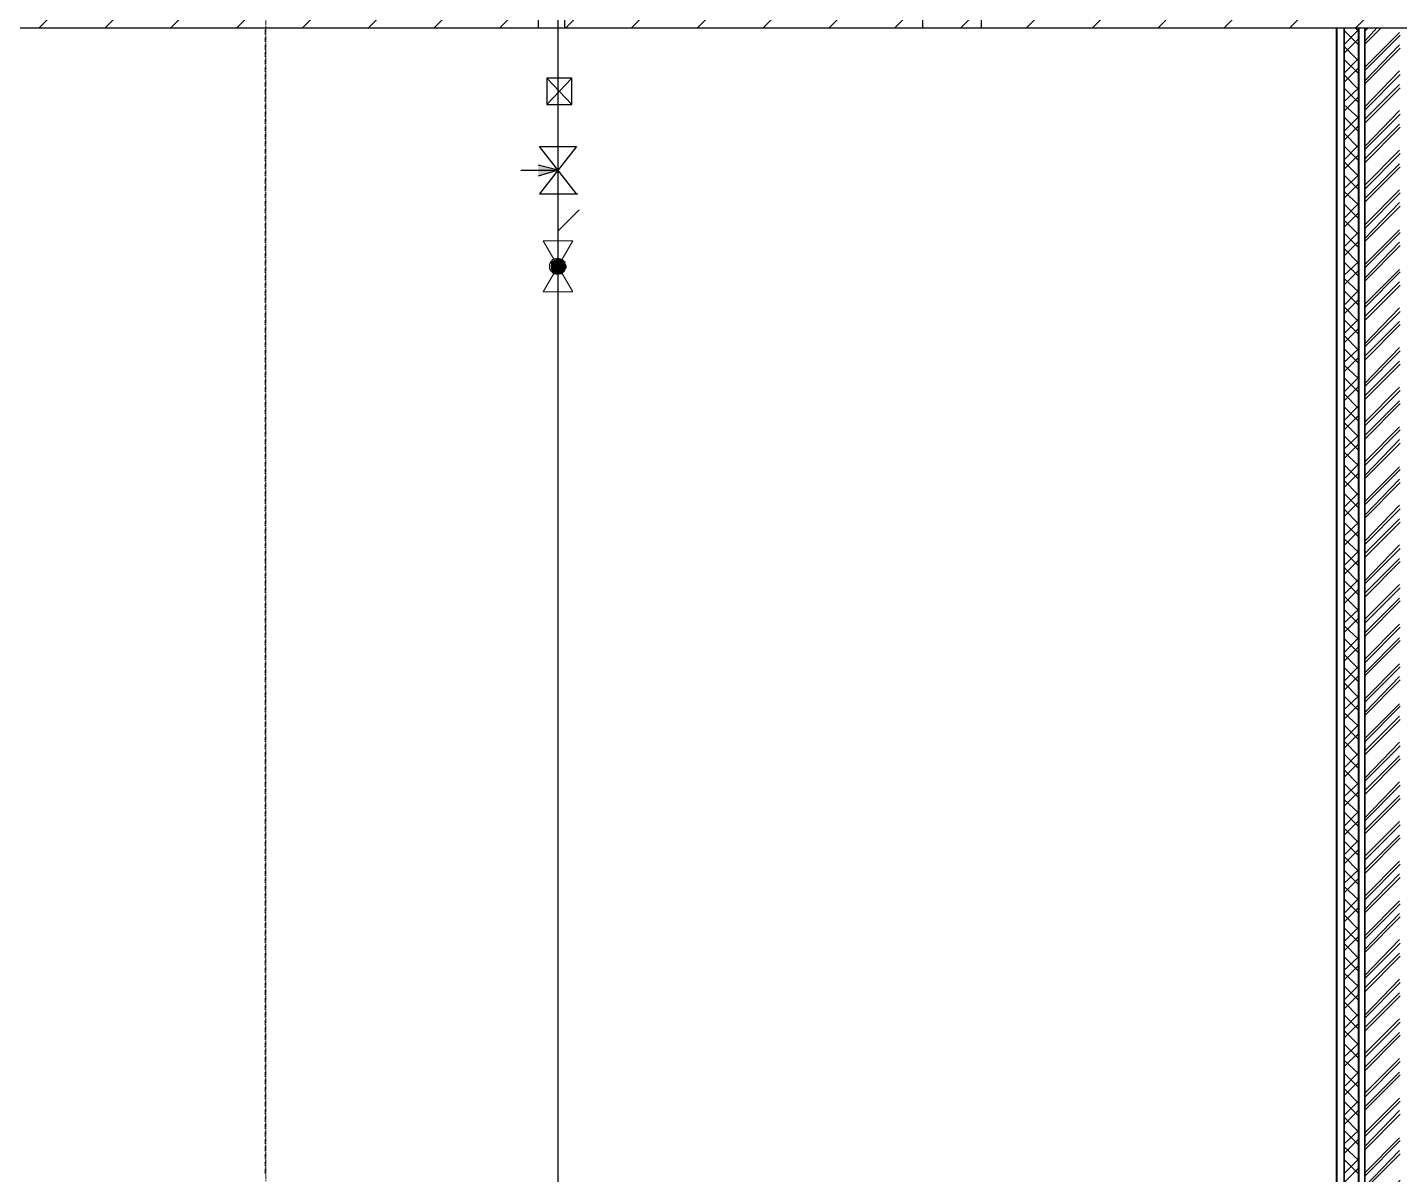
# Model space of a CAD drawing. Header units: millimetres. Extents: x -10178924 to 11692288, y -947381 to 58396.
# Drawn here: x 763445 to 768125, y -784865 to -780951 of the extents above; entities that cross this region are included whole.
import ezdxf

# ---------------------------------------------------------------- set-up
doc = ezdxf.new("R2010")
doc.units = ezdxf.units.MM
doc.linetypes.add('осевая', pattern=[50.8, 31.75, -6.35, 6.35, -6.35])
for name, color, linetype in [('_надписи_вода', 7, 'Continuous'), ('PDF _В1_Арматура', 7, 'Continuous'), ('PDF _ВК_Арматура', 3, 'Continuous'), ('PDF _ВК_В1', 5, 'Continuous'), ('PDF _Отделка СТЕН', 6, 'Continuous')]:
    doc.layers.add(name, color=color, linetype=linetype)
for name, color, linetype, lineweight in [('PDF _0', 7, 'Continuous', 9), ('Отделка СТЕН', 6, 'Continuous', 13), ('Перегородки', 162, 'Continuous', 9), ('перегородки нов.', 112, 'Continuous', 30), ('Перегородки_ГКЛ', 20, 'Continuous', 9), ('Размеры осевые', 153, 'Continuous', 9), ('Стены.1', 7, 'Continuous', 25), ('ШТРИХОВКА', 252, 'Continuous', 15)]:
    doc.layers.add(name, color=color, linetype=linetype, lineweight=lineweight)
for name, color, linetype, true_color in [('PDF _Перегородки', 7, 'Continuous', 0x0037dd), ('PDF _Перегородки_ГКЛ', 20, 'Continuous', 0xff3f00), ('PDF _Размеры осевые', 7, 'Continuous', 0x5d6970)]:
    doc.layers.add(name, color=color, linetype=linetype, true_color=true_color)

# ---------------------------------------------------------------- blocks, each defined once
blk = doc.blocks.new('A$C5282721b')
at = {"layer": 'Отделка СТЕН', "true_color": 0x000000, "transparency": 33554687}
h = blk.add_hatch(dxfattribs=at)
h.set_pattern_fill('ANSI37', color=18, scale=22, angle=-90)
h.set_pattern_definition([(315, (-17446.33, 108538.816), (49.39141, 49.39141), []), (45, (-17446.33, 108538.816), (-49.39141, 49.39141), [])])
h.paths.add_polyline_path([(45629.391, -161.943), (45579.391, -161.943), (45579.391, -11596.906), (45629.391, -11596.906)])
at = {"layer": 'Перегородки', "lineweight": 20, "true_color": 0x000000, "transparency": 33554687}
h = blk.add_hatch(dxfattribs=at)
h.set_pattern_fill('ANSI32', color=18, scale=10)
h.set_pattern_definition([(45, (-4577.43, 241515.3), (-67.35192, 67.35192), []), (45, (-4532.53, 241515.3), (-67.35192, 67.35192), [])])
h.paths.add_polyline_path([(45649.391, -161.943), (45649.391, -5470.839), (45649.391, -11596.906), (45769.391, -11596.906), (45769.391, -5905.801), (45769.391, -5905.801), (45769.391, -161.943)])
at = {"layer": 'ШТРИХОВКА', "ltscale": 100, "true_color": 0x000000, "transparency": 33554687}
h = blk.add_hatch(dxfattribs=at)
h.set_pattern_fill('ANSI31', color=18, scale=50)
h.set_pattern_definition([(45, (-79853.01, 26279.86), (-112.2532, 112.2532), [])])
h.paths.add_polyline_path([(54269.391, -3939.953), (54269.391, 398.057), (51072.983, 398.057), (51081.553, -161.943), (53709.571, -162.311), (53709.571, -3940.43)])
h.paths.add_polyline_path([(30340.503, -4591.943), (29940.503, -4591.943), (29940.683, -5161.423), (30340.683, -5161.423)])
h.paths.add_polyline_path([(29940.503, -3521.943), (30340.503, -3521.908), (30340.683, -162.311), (50990.793, -161.943), (51100, -161.943), (51100, 398.057), (29940.503, 398.057)])
at = {"layer": '_надписи_вода', "color": 18, "lineweight": 30, "true_color": 0x000000, "transparency": 33554687}
for p, q in [((42829.505, -161.943), (42829.505, 148.057)), ((42919.505, -161.943), (42919.505, 148.057))]:
    blk.add_line(p, q, dxfattribs=at)
at = {"layer": 'Перегородки', "color": 18, "lineweight": 25, "true_color": 0x000000, "transparency": 33554687}
for p, q in [((45629.391, -11596.906), (45629.391, -161.943)), ((45649.391, -11596.906), (45649.391, -161.943))]:
    blk.add_line(p, q, dxfattribs=at)
at = {"layer": 'перегородки нов.', "color": 18, "ltscale": 100, "true_color": 0x000000, "transparency": 33554687}
for p, q in [((44140.503, -161.943), (44140.503, 398.057)), ((44340.503, -161.943), (44340.503, 398.057))]:
    blk.add_line(p, q, dxfattribs=at)
at = {"layer": 'Перегородки_ГКЛ', "color": 18, "true_color": 0x000000, "transparency": 33554687}
for points in [[(45554.391, -11596.906), (45554.391, -161.943), (45554.391, -161.943)], [(45579.391, -11596.906), (45579.391, -161.943), (45579.391, -161.943)], [(45629.391, -3754.582), (45629.391, -161.943), (45629.391, -161.943)]]:
    blk.add_lwpolyline(points, dxfattribs=at)
at = {"layer": 'Размеры осевые', "color": 251, "linetype": 'осевая', "ltscale": 0.5, "transparency": 33554687}
blk.add_line((41900, -19000), (41900, 1500), dxfattribs=at)
at = {"layer": 'Стены.1', "color": 18, "linetype": 'Continuous', "true_color": 0x000000, "transparency": 33554687, "flags": 128}
for points in [[(86.923, -161.943), (53709.391, -161.943)], [(31262.952, -161.943), (47875.244, -161.943)]]:
    blk.add_lwpolyline(points, dxfattribs=at)

msp = doc.modelspace()

# ---------------------------------------------------------------- linework, layer by layer
at = {"layer": 'PDF _0', "lineweight": 25}
msp.add_lwpolyline([(765217.1, -781213.8), (765301.8, -781213.8), (765301.8, -781124.9), (765217.1, -781124.9)], close=True, dxfattribs=at)
for points in [[(765217.1, -781124.9), (765301.8, -781213.8)], [(765301.8, -781124.9), (765217.1, -781213.8)]]:
    msp.add_lwpolyline(points, dxfattribs=at)
at = {"layer": 'PDF _В1_Арматура', "lineweight": 0}
for points in [[(765306, -781853), (765204.4, -781679.4), (765306, -781679.4)], [(765306, -781853), (765204.4, -781853), (765306, -781679.5)], [(765229.8, -781755.6), (765234.1, -781751.4), (765229.8, -781755.6)], [(765246.8, -781772.6), (765255.2, -781768.3), (765246.8, -781772.6)], [(765272.2, -781755.6), (765280.6, -781751.4), (765272.2, -781755.6)]]:
    msp.add_lwpolyline(points, dxfattribs=at)
msp.add_circle((765253.1, -781766.2), 27.5, dxfattribs=at)
at = {"layer": 'PDF _В1_Арматура', "transparency": 33554559}
for points in [[(765242.5, -781743), (765267.9, -781743), (765238.3, -781747.2)], [(765267.9, -781743), (765238.3, -781747.2), (765272.2, -781747.2)], [(765246.8, -781743), (765263.7, -781743), (765242.5, -781743)], [(765263.7, -781743), (765242.5, -781743), (765267.9, -781743)], [(765251, -781738.7), (765259.5, -781738.7), (765246.8, -781743)], [(765259.5, -781738.7), (765246.8, -781743), (765263.7, -781743)], [(765255.2, -781738.7), (765251, -781738.7), (765259.5, -781738.7)], [(765234.1, -781751.4), (765229.8, -781755.6), (765238.3, -781755.6)], [(765229.8, -781755.6), (765238.3, -781755.6), (765229.8, -781764.1)], [(765238.3, -781755.6), (765229.8, -781764.1), (765246.8, -781764.1)], [(765229.8, -781764.1), (765246.8, -781764.1), (765229.8, -781768.3)], [(765246.8, -781764.1), (765229.8, -781768.3), (765255.2, -781768.3)], [(765229.8, -781768.3), (765255.2, -781768.3), (765229.8, -781772.6)], [(765255.2, -781768.3), (765229.8, -781772.6), (765246.8, -781772.6)], [(765229.8, -781772.6), (765246.8, -781772.6), (765229.8, -781776.8)], [(765246.8, -781772.6), (765229.8, -781776.8), (765238.3, -781776.8)], [(765238.3, -781776.8), (765229.8, -781776.8), (765234.1, -781781)], [(765238.3, -781747.2), (765272.2, -781747.2), (765234.1, -781747.2)], [(765272.2, -781747.2), (765234.1, -781747.2), (765276.4, -781747.2)], [(765234.1, -781747.2), (765276.4, -781747.2), (765234.1, -781751.4)], [(765276.4, -781747.2), (765234.1, -781751.4), (765280.6, -781751.4)], [(765234.1, -781751.4), (765280.6, -781751.4), (765246.8, -781764.1)], [(765238.3, -781776.8), (765272.2, -781776.8), (765234.1, -781781)], [(765272.2, -781776.8), (765234.1, -781781), (765280.6, -781781)], [(765234.1, -781781.1), (765280.6, -781781.1), (765234.1, -781785.3)], [(765280.6, -781781.1), (765234.1, -781785.3), (765276.4, -781785.3)], [(765234.1, -781785.3), (765276.4, -781785.3), (765238.3, -781789.5)], [(765246.8, -781772.6), (765263.7, -781772.6), (765238.3, -781776.8)], [(765263.7, -781772.6), (765238.3, -781776.8), (765272.2, -781776.8)], [(765276.4, -781785.3), (765238.3, -781789.5), (765272.2, -781789.5)], [(765238.3, -781789.5), (765272.2, -781789.5), (765242.5, -781793.8)], [(765272.2, -781789.5), (765242.5, -781793.8), (765267.9, -781793.8)], [(765280.6, -781751.4), (765246.8, -781764.1), (765263.7, -781764.1)], [(765255.2, -781768.3), (765263.7, -781764.1), (765246.8, -781764.1)], [(765255.2, -781768.3), (765246.8, -781772.6), (765263.7, -781772.6)], [(765255.2, -781768.3), (765255.2, -781768.3), (765263.7, -781764.1)], [(765263.7, -781764.1), (765284.9, -781764.1), (765255.2, -781768.3)], [(765284.9, -781764.1), (765255.2, -781768.3), (765284.9, -781768.3)], [(765255.2, -781768.3), (765284.9, -781768.3), (765263.7, -781772.6)], [(765272.2, -781755.6), (765280.6, -781755.6), (765263.7, -781764.1)], [(765280.6, -781755.6), (765263.7, -781764.1), (765284.9, -781764.1)], [(765284.9, -781768.3), (765263.7, -781772.6), (765284.9, -781772.6)], [(765263.7, -781772.6), (765284.9, -781772.6), (765272.2, -781776.8)], [(765280.6, -781751.4), (765272.2, -781755.6), (765280.6, -781755.6)], [(765284.9, -781772.6), (765272.2, -781776.8), (765280.6, -781776.8)], [(765272.2, -781776.8), (765280.6, -781776.8), (765280.6, -781781)], [(765242.5, -781793.7), (765267.9, -781793.7), (765246.8, -781793.7)], [(765267.9, -781793.7), (765246.8, -781793.7), (765263.7, -781793.7)], [(765246.8, -781793.7), (765263.7, -781793.7), (765251, -781793.7)], [(765263.7, -781793.7), (765251, -781793.7), (765259.5, -781793.7)], [(765251, -781793.7), (765259.5, -781793.7), (765255.2, -781793.7)]]:
    msp.add_solid(points, dxfattribs=at)
at = {"layer": 'PDF _ВК_Арматура', "lineweight": 25}
msp.add_lwpolyline([(765318.7, -781518.6), (765191.7, -781357.7), (765318.7, -781357.7), (765191.7, -781518.6)], close=True, dxfattribs=at)
for points in [[(765128.2, -781438.1), (765255.2, -781438.1), (765187.5, -781459.3)], [(765255.2, -781438.1), (765187.5, -781421.2)], [(765191.7, -781518.6), (765322.9, -781518.6)], [(765255.2, -781679.4), (765255.2, -781518.6)], [(765255.2, -781645.6), (765327.2, -781573.6)]]:
    msp.add_lwpolyline(points, dxfattribs=at)
at = {"layer": 'PDF _ВК_Арматура', "transparency": 33554559}
for points in [[(765255.2, -781438.1), (765187.5, -781438.1), (765187.5, -781421.2)], [(765187.5, -781459.3), (765255.2, -781438.1), (765187.5, -781438.1)]]:
    msp.add_solid(points, dxfattribs=at)
at = {"layer": 'PDF _ВК_В1', "lineweight": 30}
msp.add_lwpolyline([(765255.2, -785802.7), (765255.2, -780617.1)], dxfattribs=at)
at = {"layer": 'PDF _Отделка СТЕН', "lineweight": 13}
for points in [[(767934.9, -781010.6), (767985.7, -780959.8)], [(767973, -780951.3), (767985.7, -780964)], [(767934.9, -781014.8), (767985.7, -781065.6)], [(767934.9, -781108), (767985.7, -781057.2)], [(767934.9, -781112.2), (767985.7, -781163)], [(767934.9, -781205.3), (767985.7, -781158.7)], [(767934.9, -781213.8), (767985.7, -781260.3)], [(767934.9, -781306.9), (767985.7, -781256.1)], [(767934.9, -781311.1), (767985.7, -781361.9)], [(767934.9, -781404.3), (767985.7, -781353.5)], [(767934.9, -781408.5), (767985.7, -781459.3)], [(767934.9, -781501.6), (767985.7, -781455.1)], [(767934.9, -781510.1), (767985.7, -781556.7)], [(767934.9, -781603.3), (767985.7, -781552.5)], [(767934.9, -781607.5), (767985.7, -781658.3)], [(767934.9, -781700.6), (767985.7, -781649.8)], [(767934.9, -781704.9), (767985.7, -781755.6)], [(767934.9, -781798), (767985.7, -781751.4)], [(767934.9, -781806.5), (767985.7, -781853)], [(767934.9, -781899.6), (767985.7, -781848.8)], [(767934.9, -781903.8), (767985.7, -781954.6)], [(767934.9, -781997), (767985.7, -781946.2)], [(767934.9, -782001.2), (767985.7, -782052)], [(767934.9, -782094.3), (767985.7, -782047.8)], [(767934.9, -782102.8), (767985.7, -782149.4)], [(767934.9, -782195.9), (767985.7, -782145.1)], [(767934.9, -782200.2), (767985.7, -782251)], [(767934.9, -782293.3), (767985.7, -782242.5)], [(767934.9, -782297.5), (767985.7, -782348.3)], [(767934.9, -782390.7), (767985.7, -782344.1)], [(767934.9, -782399.1), (767985.7, -782445.7)], [(767934.9, -782492.3), (767985.7, -782441.5)], [(767934.9, -782496.5), (767985.7, -782547.3)], [(767934.9, -782589.6), (767985.7, -782538.8)], [(767934.9, -782593.9), (767985.7, -782644.7)], [(767934.9, -782687), (767985.7, -782640.4)], [(767934.9, -782695.5), (767985.7, -782742)], [(767934.9, -782788.6), (767985.7, -782737.8)], [(767934.9, -782792.8), (767985.7, -782843.6)], [(767934.9, -782886), (767985.7, -782835.2)], [(767934.9, -782890.2), (767985.7, -782941)], [(767934.9, -782983.3), (767985.7, -782936.8)], [(767934.9, -782991.8), (767985.7, -783038.4)], [(767934.9, -783084.9), (767985.7, -783034.1)], [(767934.9, -783089.2), (767985.7, -783140)], [(767934.9, -783182.3), (767985.7, -783131.5)], [(767934.9, -783186.5), (767985.7, -783237.3)], [(767934.9, -783279.7), (767985.7, -783233.1)], [(767934.9, -783288.1), (767985.7, -783334.7)], [(767934.9, -783381.3), (767985.7, -783330.5)], [(767934.9, -783385.5), (767985.7, -783436.3)], [(767934.9, -783478.6), (767985.7, -783427.8)], [(767934.9, -783482.9), (767985.7, -783533.7)], [(767934.9, -783576), (767985.7, -783529.4)], [(767934.9, -783584.5), (767985.7, -783631)], [(767934.9, -783677.6), (767985.7, -783626.8)], [(767934.9, -783681.8), (767985.7, -783732.6)], [(767934.9, -783775), (767985.7, -783724.2)], [(767934.9, -783779.2), (767985.7, -783830)], [(767934.9, -783872.3), (767985.7, -783825.8)], [(767934.9, -783880.8), (767985.7, -783927.4)], [(767934.9, -783973.9), (767985.7, -783923.1)], [(767934.9, -783978.2), (767985.7, -784029)], [(767934.9, -784071.3), (767985.7, -784020.5)], [(767934.9, -784075.5), (767985.7, -784126.3)], [(767934.9, -784168.7), (767985.7, -784122.1)], [(767934.9, -784177.1), (767985.7, -784223.7)], [(767934.9, -784270.3), (767985.7, -784219.5)], [(767934.9, -784274.5), (767985.7, -784325.3)], [(767934.9, -784367.6), (767985.7, -784316.8)], [(767934.9, -784371.9), (767985.7, -784422.7)], [(767934.9, -784465), (767985.7, -784418.4)], [(767934.9, -784473.5), (767985.7, -784520)], [(767934.9, -784566.6), (767985.7, -784515.8)], [(767934.9, -784570.8), (767985.7, -784621.6)], [(767934.9, -784664), (767985.7, -784613.2)], [(767934.9, -784668.2), (767985.7, -784719)], [(767934.9, -784761.3), (767985.7, -784714.8)], [(767934.9, -784769.8), (767985.7, -784816.4)], [(767934.9, -784862.9), (767985.7, -784812.1)]]:
    msp.add_lwpolyline(points, dxfattribs=at)
at = {"layer": 'PDF _Перегородки', "color": 5, "lineweight": 25}
for points in [[(767985.7, -792385.6), (767985.7, -780951.8)], [(768006.9, -792385.6), (768006.9, -780951.8)]]:
    msp.add_lwpolyline(points, dxfattribs=at)
at = {"layer": 'PDF _Перегородки', "color": 5, "lineweight": 20}
for points in [[(768006.9, -780997.9), (768049.2, -780951.3)], [(768006.9, -781086.8), (768125.4, -780968.3)], [(768006.9, -781133.3), (768125.4, -781010.6)], [(768006.9, -781222.3), (768125.4, -781099.5)], [(768006.9, -781264.6), (768125.4, -781146.1)], [(768006.9, -781357.7), (768125.4, -781235)], [(768006.9, -781400), (768125.4, -781281.5)], [(768006.9, -781489), (768125.4, -781370.4)], [(768006.9, -781535.5), (768125.4, -781417)], [(768006.9, -781624.4), (768125.4, -781505.9)], [(768006.9, -781671), (768125.4, -781548.2)], [(768006.9, -781759.9), (768125.4, -781641.4)], [(768006.9, -781806.5), (768125.4, -781683.7)], [(768006.9, -781895.4), (768125.4, -781776.8)], [(768006.9, -781937.7), (768125.4, -781819.2)], [(768006.9, -782030.8), (768125.4, -781908.1)], [(768006.9, -782073.2), (768125.4, -781954.6)], [(768006.9, -782166.3), (768125.4, -782043.5)], [(768006.9, -782208.6), (768125.4, -782090.1)], [(768006.9, -782297.5), (768125.4, -782179)], [(768006.9, -782344.1), (768125.4, -782225.6)], [(768006.9, -782433), (768125.4, -782314.5)], [(768006.9, -782479.6), (768125.4, -782356.8)], [(768006.9, -782568.5), (768125.4, -782449.9)], [(768006.9, -782615), (768125.4, -782492.3)], [(768006.9, -782703.9), (768125.4, -782581.2)], [(768006.9, -782746.3), (768125.4, -782627.7)], [(768006.9, -782839.4), (768125.4, -782716.6)], [(768006.9, -782881.7), (768125.4, -782763.2)], [(768006.9, -782970.6), (768125.4, -782852.1)], [(768006.9, -783017.2), (768125.4, -782898.7)], [(768006.9, -783106.1), (768125.4, -782987.6)], [(768006.9, -783152.7), (768125.4, -783034.1)], [(768006.9, -783241.6), (768125.4, -783123)], [(768006.9, -783288.1), (768125.4, -783165.4)], [(768006.9, -783377), (768125.4, -783258.5)], [(768006.9, -783419.4), (768125.4, -783300.8)], [(768006.9, -783512.5), (768125.4, -783389.7)], [(768006.9, -783554.8), (768125.4, -783436.3)], [(768006.9, -783648), (768125.4, -783525.2)], [(768006.9, -783690.3), (768125.4, -783571.8)], [(768006.9, -783779.2), (768125.4, -783660.7)], [(768006.9, -783825.8), (768125.4, -783707.2)], [(768006.9, -783914.7), (768125.4, -783796.1)], [(768006.9, -783961.2), (768125.4, -783838.5)], [(768006.9, -784050.1), (768125.4, -783931.6)], [(768006.9, -784096.7), (768125.4, -783973.9)], [(768006.9, -784185.6), (768125.4, -784062.8)], [(768006.9, -784227.9), (768125.4, -784109.4)], [(768006.9, -784321.1), (768125.4, -784198.3)], [(768006.9, -784363.4), (768125.4, -784244.9)], [(768006.9, -784452.3), (768125.4, -784333.8)], [(768006.9, -784498.9), (768125.4, -784380.3)], [(768006.9, -784587.8), (768125.4, -784469.2)], [(768006.9, -784634.3), (768125.4, -784515.8)], [(768006.9, -784723.2), (768125.4, -784604.7)], [(768006.9, -784769.8), (768125.4, -784647)], [(768006.9, -784858.7), (768125.4, -784740.2)], [(768006.9, -784905.3), (768125.4, -784782.5)]]:
    msp.add_lwpolyline(points, dxfattribs=at)
at = {"layer": 'PDF _Перегородки_ГКЛ', "lineweight": 9}
for points in [[(767909.5, -792385.6), (767909.5, -780951.8)], [(767934.9, -792385.6), (767934.9, -780951.8)], [(767985.7, -784545.4), (767985.7, -780951.5)]]:
    msp.add_lwpolyline(points, dxfattribs=at)
at = {"layer": 'PDF _Размеры осевые', "lineweight": 9}
for points in [[(764256.1, -780955.5), (764256.1, -780955.5)], [(764256.1, -780976.7), (764256.1, -780959.8)], [(764256.1, -780980.9), (764256.1, -780980.9)], [(764256.1, -781002.1), (764256.1, -780985.2)], [(764256.1, -781006.3), (764256.1, -781006.3)], [(764256.1, -781027.5), (764256.1, -781010.6)], [(764256.1, -781031.7), (764256.1, -781031.7)], [(764256.1, -781052.9), (764256.1, -781036)], [(764256.1, -781057.1), (764256.1, -781057.1)], [(764256.1, -781078.3), (764256.1, -781061.4)], [(764256.1, -781082.5), (764256.1, -781082.5)], [(764256.1, -781103.7), (764256.1, -781086.8)], [(764256.1, -781107.9), (764256.1, -781107.9)], [(764256.1, -781129.1), (764256.1, -781112.2)], [(764256.1, -781133.3), (764256.1, -781133.3)], [(764256.1, -781154.5), (764256.1, -781137.6)], [(764256.1, -781158.7), (764256.1, -781158.7)], [(764256.1, -781179.9), (764256.1, -781163)], [(764256.1, -781184.1), (764256.1, -781184.1)], [(764256.1, -781205.3), (764256.1, -781188.4)], [(764256.1, -781209.5), (764256.1, -781209.5)], [(764256.1, -781230.7), (764256.1, -781213.8)], [(764256.1, -781234.9), (764256.1, -781234.9)], [(764256.1, -781256.1), (764256.1, -781239.2)], [(764256.1, -781260.3), (764256.1, -781260.3)], [(764256.1, -781281.5), (764256.1, -781264.6)], [(764256.1, -781285.7), (764256.1, -781285.7)], [(764256.1, -781306.9), (764256.1, -781290)], [(764256.1, -781311.1), (764256.1, -781311.1)], [(764256.1, -781332.3), (764256.1, -781315.4)], [(764256.1, -781336.5), (764256.1, -781336.5)], [(764256.1, -781357.7), (764256.1, -781340.8)], [(764256.1, -781361.9), (764256.1, -781361.9)], [(764256.1, -781383.1), (764256.1, -781366.2)], [(764256.1, -781387.3), (764256.1, -781387.3)], [(764256.1, -781408.5), (764256.1, -781391.6)], [(764256.1, -781412.7), (764256.1, -781412.7)], [(764256.1, -781433.9), (764256.1, -781417)], [(764256.1, -781438.1), (764256.1, -781438.1)], [(764256.1, -781459.3), (764256.1, -781442.4)], [(764256.1, -781463.6), (764256.1, -781463.6)], [(764256.1, -781484.7), (764256.1, -781467.8)], [(764256.1, -781489), (764256.1, -781489)], [(764256.1, -781510.1), (764256.1, -781493.2)], [(764256.1, -781514.3), (764256.1, -781514.3)], [(764256.1, -781535.5), (764256.1, -781518.6)], [(764256.1, -781539.7), (764256.1, -781539.7)], [(764256.1, -781560.9), (764256.1, -781544)], [(764256.1, -781565.1), (764256.1, -781565.1)], [(764256.1, -781586.3), (764256.1, -781569.4)], [(764256.1, -781590.6), (764256.1, -781590.6)], [(764256.1, -781611.7), (764256.1, -781594.8)], [(764256.1, -781616), (764256.1, -781616)], [(764256.1, -781637.1), (764256.1, -781620.2)], [(764256.1, -781641.3), (764256.1, -781641.3)], [(764256.1, -781662.5), (764256.1, -781645.6)], [(764256.1, -781666.7), (764256.1, -781666.7)], [(764256.1, -781687.9), (764256.1, -781671)], [(764256.1, -781692.2), (764256.1, -781692.2)], [(764256.1, -781713.3), (764256.1, -781696.4)], [(764256.1, -781717.6), (764256.1, -781717.6)], [(764256.1, -781738.7), (764256.1, -781721.8)], [(764256.1, -781743), (764256.1, -781743)], [(764256.1, -781764.1), (764256.1, -781747.2)], [(764256.1, -781768.3), (764256.1, -781768.3)], [(764256.1, -781789.5), (764256.1, -781772.6)], [(764256.1, -781793.7), (764256.1, -781793.7)], [(764256.1, -781814.9), (764256.1, -781798)], [(764256.1, -781819.2), (764256.1, -781819.2)], [(764256.1, -781840.3), (764256.1, -781823.4)], [(764256.1, -781844.6), (764256.1, -781844.6)], [(764256.1, -781865.7), (764256.1, -781848.8)], [(764256.1, -781870), (764256.1, -781870)], [(764256.1, -781891.1), (764256.1, -781874.2)], [(764256.1, -781895.4), (764256.1, -781895.4)], [(764256.1, -781916.5), (764256.1, -781899.6)], [(764256.1, -781920.8), (764256.1, -781920.8)], [(764256.1, -781941.9), (764256.1, -781925)], [(764256.1, -781946.2), (764256.1, -781946.2)], [(764256.1, -781967.3), (764256.1, -781950.4)], [(764256.1, -781971.6), (764256.1, -781971.6)], [(764256.1, -781992.7), (764256.1, -781975.8)], [(764256.1, -781997), (764256.1, -781997)], [(764256.1, -782018.1), (764256.1, -782001.2)], [(764256.1, -782022.4), (764256.1, -782022.4)], [(764256.1, -782043.5), (764256.1, -782026.6)], [(764256.1, -782047.8), (764256.1, -782047.8)], [(764256.1, -782068.9), (764256.1, -782052)], [(764256.1, -782073.2), (764256.1, -782073.2)], [(764256.1, -782094.3), (764256.1, -782077.4)], [(764256.1, -782098.6), (764256.1, -782098.6)], [(764256.1, -782119.7), (764256.1, -782102.8)], [(764256.1, -782124), (764256.1, -782124)], [(764256.1, -782145.1), (764256.1, -782128.2)], [(764256.1, -782149.4), (764256.1, -782149.4)], [(764256.1, -782170.5), (764256.1, -782153.6)], [(764256.1, -782174.8), (764256.1, -782174.8)], [(764256.1, -782195.9), (764256.1, -782179)], [(764256.1, -782200.2), (764256.1, -782200.2)], [(764256.1, -782221.3), (764256.1, -782204.4)], [(764256.1, -782225.6), (764256.1, -782225.6)], [(764256.1, -782246.7), (764256.1, -782229.8)], [(764256.1, -782251), (764256.1, -782251)], [(764256.1, -782272.1), (764256.1, -782255.2)], [(764256.1, -782276.4), (764256.1, -782276.4)], [(764256.1, -782297.5), (764256.1, -782280.6)], [(764256.1, -782301.8), (764256.1, -782301.8)], [(764256.1, -782322.9), (764256.1, -782306)], [(764256.1, -782327.2), (764256.1, -782327.2)], [(764256.1, -782348.3), (764256.1, -782331.4)], [(764256.1, -782352.6), (764256.1, -782352.6)], [(764256.1, -782373.7), (764256.1, -782356.8)], [(764256.1, -782378), (764256.1, -782378)], [(764256.1, -782399.1), (764256.1, -782382.2)], [(764256.1, -782403.4), (764256.1, -782403.4)], [(764256.1, -782424.5), (764256.1, -782407.6)], [(764256.1, -782428.8), (764256.1, -782428.8)], [(764256.1, -782449.9), (764256.1, -782433)], [(764256.1, -782454.2), (764256.1, -782454.2)], [(764256.1, -782475.3), (764256.1, -782458.4)], [(764256.1, -782479.6), (764256.1, -782479.6)], [(764256.1, -782500.7), (764256.1, -782483.8)], [(764256.1, -782505), (764256.1, -782505)], [(764256.1, -782526.1), (764256.1, -782509.2)], [(764256.1, -782530.4), (764256.1, -782530.4)], [(764256.1, -782551.5), (764256.1, -782534.6)], [(764256.1, -782555.8), (764256.1, -782555.8)], [(764256.1, -782576.9), (764256.1, -782560)], [(764256.1, -782581.2), (764256.1, -782581.2)], [(764256.1, -782602.3), (764256.1, -782585.4)], [(764256.1, -782606.6), (764256.1, -782606.6)], [(764256.1, -782627.7), (764256.1, -782610.8)], [(764256.1, -782632), (764256.1, -782632)], [(764256.1, -782653.1), (764256.1, -782636.2)], [(764256.1, -782657.4), (764256.1, -782657.4)], [(764256.1, -782678.5), (764256.1, -782661.6)], [(764256.1, -782682.8), (764256.1, -782682.8)], [(764256.1, -782703.9), (764256.1, -782687)], [(764256.1, -782708.2), (764256.1, -782708.2)], [(764256.1, -782729.3), (764256.1, -782712.4)], [(764256.1, -782733.6), (764256.1, -782733.6)], [(764256.1, -782754.7), (764256.1, -782737.8)], [(764256.1, -782759), (764256.1, -782759)], [(764256.1, -782780.1), (764256.1, -782763.2)], [(764256.1, -782784.4), (764256.1, -782784.4)], [(764256.1, -782805.5), (764256.1, -782788.6)], [(764256.1, -782809.8), (764256.1, -782809.8)], [(764256.1, -782830.9), (764256.1, -782814)], [(764256.1, -782835.2), (764256.1, -782835.2)], [(764256.1, -782856.3), (764256.1, -782839.4)], [(764256.1, -782860.6), (764256.1, -782860.6)], [(764256.1, -782881.7), (764256.1, -782864.8)], [(764256.1, -782886), (764256.1, -782886)], [(764256.1, -782907.1), (764256.1, -782890.2)], [(764256.1, -782911.4), (764256.1, -782911.4)], [(764256.1, -782932.5), (764256.1, -782915.6)], [(764256.1, -782936.8), (764256.1, -782936.8)], [(764256.1, -782957.9), (764256.1, -782941)], [(764256.1, -782962.2), (764256.1, -782962.2)], [(764256.1, -782983.3), (764256.1, -782966.4)], [(764256.1, -782987.6), (764256.1, -782987.6)], [(764256.1, -783008.7), (764256.1, -782991.8)], [(764256.1, -783013), (764256.1, -783013)], [(764256.1, -783034.1), (764256.1, -783017.2)], [(764256.1, -783038.4), (764256.1, -783038.4)], [(764256.1, -783059.5), (764256.1, -783042.6)], [(764256.1, -783063.8), (764256.1, -783063.8)], [(764256.1, -783084.9), (764256.1, -783068)], [(764256.1, -783089.2), (764256.1, -783089.2)], [(764256.1, -783110.3), (764256.1, -783093.4)], [(764256.1, -783114.6), (764256.1, -783114.6)], [(764256.1, -783135.7), (764256.1, -783118.8)], [(764256.1, -783140), (764256.1, -783140)], [(764256.1, -783161.1), (764256.1, -783144.2)], [(764256.1, -783165.4), (764256.1, -783165.4)], [(764256.1, -783186.5), (764256.1, -783169.6)], [(764256.1, -783190.8), (764256.1, -783190.8)], [(764256.1, -783211.9), (764256.1, -783195)], [(764256.1, -783216.2), (764256.1, -783216.2)], [(764256.1, -783237.3), (764256.1, -783220.4)], [(764256.1, -783241.6), (764256.1, -783241.6)], [(764256.1, -783262.7), (764256.1, -783245.8)], [(764256.1, -783267), (764256.1, -783267)], [(764256.1, -783288.1), (764256.1, -783271.2)], [(764256.1, -783292.4), (764256.1, -783292.4)], [(764256.1, -783313.5), (764256.1, -783296.6)], [(764256.1, -783317.8), (764256.1, -783317.8)], [(764256.1, -783338.9), (764256.1, -783322)], [(764256.1, -783343.2), (764256.1, -783343.2)], [(764256.1, -783364.3), (764256.1, -783347.4)], [(764256.1, -783368.6), (764256.1, -783368.6)], [(764256.1, -783389.7), (764256.1, -783372.8)], [(764256.1, -783394), (764256.1, -783394)], [(764256.1, -783415.1), (764256.1, -783398.2)], [(764256.1, -783419.4), (764256.1, -783419.4)], [(764256.1, -783440.5), (764256.1, -783423.6)], [(764256.1, -783444.8), (764256.1, -783444.8)], [(764256.1, -783465.9), (764256.1, -783449)], [(764256.1, -783470.2), (764256.1, -783470.2)], [(764256.1, -783491.3), (764256.1, -783474.4)], [(764256.1, -783495.6), (764256.1, -783495.6)], [(764256.1, -783516.7), (764256.1, -783499.8)], [(764256.1, -783521), (764256.1, -783521)], [(764256.1, -783542.1), (764256.1, -783525.2)], [(764256.1, -783546.4), (764256.1, -783546.4)], [(764256.1, -783567.5), (764256.1, -783550.6)], [(764256.1, -783571.8), (764256.1, -783571.8)], [(764256.1, -783592.9), (764256.1, -783576)], [(764256.1, -783597.2), (764256.1, -783597.2)], [(764256.1, -783618.3), (764256.1, -783601.4)], [(764256.1, -783622.6), (764256.1, -783622.6)], [(764256.1, -783643.7), (764256.1, -783626.8)], [(764256.1, -783648), (764256.1, -783648)], [(764256.1, -783669.1), (764256.1, -783652.2)], [(764256.1, -783673.4), (764256.1, -783673.4)], [(764256.1, -783694.5), (764256.1, -783677.6)], [(764256.1, -783698.8), (764256.1, -783698.8)], [(764256.1, -783719.9), (764256.1, -783703)], [(764256.1, -783724.2), (764256.1, -783724.2)], [(764256.1, -783745.3), (764256.1, -783728.4)], [(764256.1, -783749.6), (764256.1, -783749.6)], [(764256.1, -783770.7), (764256.1, -783753.8)], [(764256.1, -783775), (764256.1, -783775)], [(764256.1, -783796.1), (764256.1, -783779.2)], [(764256.1, -783800.4), (764256.1, -783800.4)], [(764256.1, -783821.5), (764256.1, -783804.6)], [(764256.1, -783825.8), (764256.1, -783825.8)], [(764256.1, -783846.9), (764256.1, -783830)], [(764256.1, -783851.2), (764256.1, -783851.2)], [(764256.1, -783872.3), (764256.1, -783855.4)], [(764256.1, -783876.6), (764256.1, -783876.6)], [(764256.1, -783897.7), (764256.1, -783880.8)], [(764256.1, -783902), (764256.1, -783902)], [(764256.1, -783923.1), (764256.1, -783906.2)], [(764256.1, -783927.4), (764256.1, -783927.4)], [(764256.1, -783948.5), (764256.1, -783931.6)], [(764256.1, -783952.8), (764256.1, -783952.8)], [(764256.1, -783973.9), (764256.1, -783957)], [(764256.1, -783978.2), (764256.1, -783978.2)], [(764256.1, -783999.3), (764256.1, -783982.4)], [(764256.1, -784003.6), (764256.1, -784003.6)], [(764256.1, -784024.7), (764256.1, -784007.8)], [(764256.1, -784029), (764256.1, -784029)], [(764256.1, -784050.1), (764256.1, -784033.2)], [(764256.1, -784054.4), (764256.1, -784054.4)], [(764256.1, -784075.5), (764256.1, -784058.6)], [(764256.1, -784079.8), (764256.1, -784079.8)], [(764256.1, -784100.9), (764256.1, -784084)], [(764256.1, -784105.2), (764256.1, -784105.2)], [(764256.1, -784126.3), (764256.1, -784109.4)], [(764256.1, -784130.6), (764256.1, -784130.6)], [(764256.1, -784151.7), (764256.1, -784134.8)], [(764256.1, -784156), (764256.1, -784156)], [(764256.1, -784177.1), (764256.1, -784160.2)], [(764256.1, -784181.4), (764256.1, -784181.4)], [(764256.1, -784202.5), (764256.1, -784185.6)], [(764256.1, -784206.8), (764256.1, -784206.8)], [(764256.1, -784227.9), (764256.1, -784211)], [(764256.1, -784232.2), (764256.1, -784232.2)], [(764256.1, -784253.3), (764256.1, -784236.4)], [(764256.1, -784257.6), (764256.1, -784257.6)], [(764256.1, -784278.7), (764256.1, -784261.8)], [(764256.1, -784283), (764256.1, -784283)], [(764256.1, -784304.1), (764256.1, -784287.2)], [(764256.1, -784308.4), (764256.1, -784308.4)], [(764256.1, -784329.5), (764256.1, -784312.6)], [(764256.1, -784333.8), (764256.1, -784333.8)], [(764256.1, -784354.9), (764256.1, -784338)], [(764256.1, -784359.2), (764256.1, -784359.2)], [(764256.1, -784380.3), (764256.1, -784363.4)], [(764256.1, -784384.6), (764256.1, -784384.6)], [(764256.1, -784405.7), (764256.1, -784388.8)], [(764256.1, -784410), (764256.1, -784410)], [(764256.1, -784431.1), (764256.1, -784414.2)], [(764256.1, -784435.4), (764256.1, -784435.4)], [(764256.1, -784456.5), (764256.1, -784439.6)], [(764256.1, -784460.8), (764256.1, -784460.8)], [(764256.1, -784481.9), (764256.1, -784465)], [(764256.1, -784486.2), (764256.1, -784486.2)], [(764256.1, -784507.3), (764256.1, -784490.4)], [(764256.1, -784511.6), (764256.1, -784511.6)], [(764256.1, -784532.7), (764256.1, -784515.8)], [(764256.1, -784537), (764256.1, -784537)], [(764256.1, -784558.1), (764256.1, -784541.2)], [(764256.1, -784562.4), (764256.1, -784562.4)], [(764256.1, -784583.5), (764256.1, -784566.6)], [(764256.1, -784587.8), (764256.1, -784587.8)], [(764256.1, -784608.9), (764256.1, -784592)], [(764256.1, -784613.2), (764256.1, -784613.2)], [(764256.1, -784634.3), (764256.1, -784617.4)], [(764256.1, -784638.6), (764256.1, -784638.6)], [(764256.1, -784659.7), (764256.1, -784642.8)], [(764256.1, -784664), (764256.1, -784664)], [(764256.1, -784685.1), (764256.1, -784668.2)], [(764256.1, -784689.4), (764256.1, -784689.4)], [(764256.1, -784710.5), (764256.1, -784693.6)], [(764256.1, -784714.8), (764256.1, -784714.8)], [(764256.1, -784735.9), (764256.1, -784719)], [(764256.1, -784740.2), (764256.1, -784740.2)], [(764256.1, -784761.3), (764256.1, -784744.4)], [(764256.1, -784765.6), (764256.1, -784765.6)], [(764256.1, -784786.7), (764256.1, -784769.8)], [(764256.1, -784791), (764256.1, -784791)], [(764256.1, -784812.1), (764256.1, -784795.2)], [(764256.1, -784816.4), (764256.1, -784816.4)], [(764256.1, -784837.5), (764256.1, -784820.6)], [(764256.1, -784841.8), (764256.1, -784841.8)], [(764256.1, -784862.9), (764256.1, -784846)]]:
    msp.add_lwpolyline(points, dxfattribs=at)

# ---------------------------------------------------------------- block references
msp.add_blockref('A$C5282721b', (722358.6, -780790.4))

doc.saveas('drawing.dxf')
